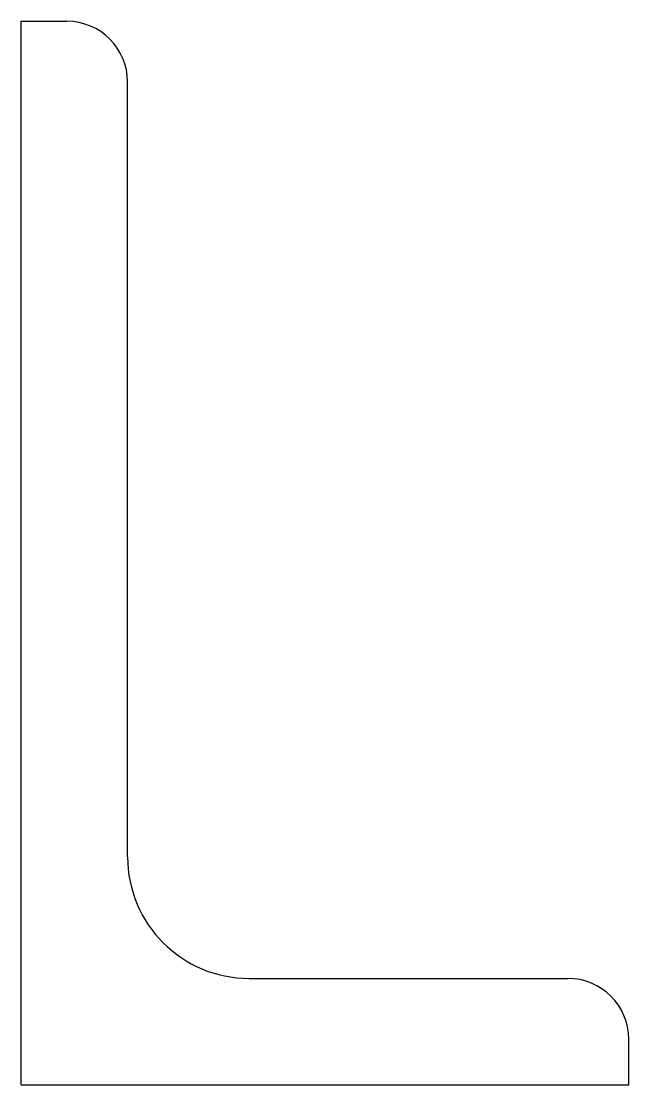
# Model space of a CAD drawing. Extents: x -10 to 10, y 0 to 35.
import ezdxf

# ---------------------------------------------------------------- set-up
doc = ezdxf.new("R2010")
doc.units = 0

msp = doc.modelspace()

# ---------------------------------------------------------------- linework, layer by layer
for p, q in [((-10, 35), (-8.5, 35)), ((-10, 0), (-10, 35)), ((-6.5, 7.5), (-6.5, 33)), ((-2.5, 3.5), (8, 3.5)), ((10, 0), (10, 1.5)), ((-10, 0), (10, 0))]:
    msp.add_line(p, q)
for centre, radius, start, end in [((-8.5, 33), 2, 0, 90), ((-2.5, 7.5), 4, 180, 270), ((8, 1.5), 2, 0, 90)]:
    msp.add_arc(centre, radius, start, end)

doc.saveas('drawing.dxf')
